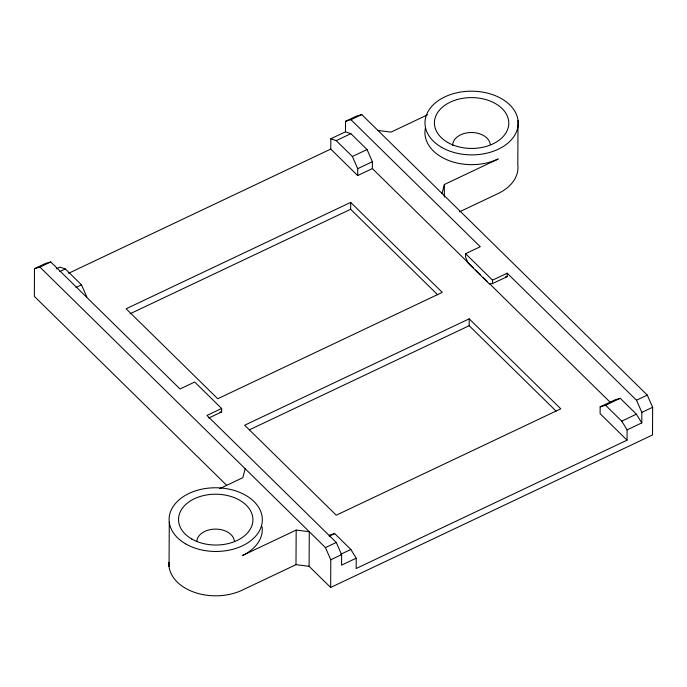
<?xml version="1.0" encoding="UTF-8"?>
<svg xmlns="http://www.w3.org/2000/svg" width="687" height="687" viewBox="0 0 687 687"><rect width="100%" height="100%" fill="white"/><g stroke="black" fill="none" stroke-linecap="round" stroke-linejoin="round"><path stroke-width="1.03" d="M208.779 418.014L221.618 411.925L221.635 408.49L194.704 382.024L180.028 388.979L50.735 261.953L45.308 263.542L34.496 268.66L34.35 296.372L226.676 485.323M169.045 566.56L169.277 522.206M168.925 562.395A46.613 31.851 0.3 0 0 192.995 591.808A46.613 31.851 0.3 0 0 242.159 590.167L295.985 564.662L296.174 530.081L309.279 531.712L309.098 566.294L330.653 587.471L652.504 434.974L652.65 407.271L647.3 395.102L361.774 114.592L356.347 116.172L345.535 121.298L345.484 131.818L330.808 138.765L330.756 149.079L357.687 175.546L372.363 168.59L372.397 161.72L367.047 149.551L350.885 133.673L345.484 131.818M330.653 587.471L330.799 559.759L325.44 547.591L39.915 267.08L34.496 268.66M221.635 408.49L206.959 415.446L336.261 542.464L341.611 554.632L341.551 565.152L356.227 558.205L350.859 549.471L334.698 533.593L329.271 535.173M437.645 294.757L350.645 209.277L350.679 202.399L126.142 308.781L217.727 398.761L442.265 292.379L350.679 202.399M357.687 175.546L357.721 168.667L352.371 156.499L336.209 140.62L330.808 138.765M356.227 558.205L356.175 568.518L627.051 440.178L627.102 429.864L621.735 421.131L605.573 405.253L600.155 406.841L600.112 413.711L627.051 440.178M444.317 197.075L444.377 184.494L498.212 158.989A46.613 31.851 0.3 0 1 447.074 159.831A46.613 31.851 0.3 0 1 425.416 128.1M345.535 121.298L350.963 119.71L480.256 246.736L465.58 253.692L465.563 257.127L468.233 263.207L489.29 283.894L492.493 283.594L507.169 276.638L507.195 273.203L492.519 280.15L492.493 283.594M556.169 411.195L469.161 325.715L469.195 318.837L244.666 425.219L336.252 515.198L560.781 408.817L469.195 318.837M518.041 120.44L517.809 164.794A46.613 31.851 0.3 0 1 498.032 193.579L459.577 211.794M627.102 429.864L641.778 422.909L641.838 412.389L636.488 400.22L507.195 273.203M245.173 468.732L242.837 477.68L219.763 488.612M442.042 193.451L444.377 184.494M39.915 267.08L50.735 261.953M350.963 119.71L361.774 114.592M56.257 268.84L59.932 267.106L65.334 268.96L81.495 284.839L86.845 297.007M59.829 271.571L65.334 268.96M336.209 140.62L350.885 133.673M68.58 273.297L330.756 149.079M427.58 114.789L391.049 132.102L377.936 130.47M75.991 287.449L81.495 284.839M352.371 156.499L367.047 149.551M357.721 168.667L372.397 161.72M129.98 313.822L350.645 209.277M249.467 429.804L469.161 325.715M296.174 530.081L242.339 555.585A46.613 31.851 0.3 0 0 262.116 526.8M600.155 406.841L614.831 399.886L620.249 398.305L636.411 414.184L641.778 422.909M329.193 536.203L334.698 533.593M605.573 405.253L620.249 398.305M325.44 547.591L336.261 542.464M636.488 400.22L647.3 395.102M340.769 554.254L350.859 549.471M621.735 421.131L636.411 414.184M330.799 559.759L341.611 554.632M641.838 412.389L652.65 407.271M505.563 276.784L507.169 276.638M220.012 412.08L221.618 411.925M295.985 564.662L309.098 566.294M465.58 253.692L492.519 280.15M372.363 168.59L473.309 267.767M475.602 270.017L480.196 274.525M483.253 277.531L487.074 281.292M489.367 283.542L610.202 402.256M196.791 541.33A18.832 12.873 0.3 0 1 215.229 529.102A18.832 12.873 0.3 0 1 234.37 540.927M452.656 145.584A18.832 12.873 0.3 0 1 470.483 132.522A18.832 12.873 0.3 0 1 490.243 144.33M191.759 538.994A37.201 25.419 0.3 0 0 252.344 524.181A37.201 25.419 0.3 0 0 203.06 495.688A37.201 25.419 0.3 0 0 191.759 538.994M185.696 543.898A46.613 31.851 0.3 0 0 261.61 525.34A46.613 31.851 0.3 0 0 199.857 489.625A46.613 31.851 0.3 0 0 185.696 543.898M447.641 142.398A37.201 25.419 0.3 0 0 508.217 127.593A37.201 25.419 0.3 0 0 458.942 99.091A37.201 25.419 0.3 0 0 447.641 142.398M441.569 147.31A46.613 31.851 0.3 0 0 517.491 128.744A46.613 31.851 0.3 0 0 455.739 93.037A46.613 31.851 0.3 0 0 441.569 147.31"/></g></svg>
